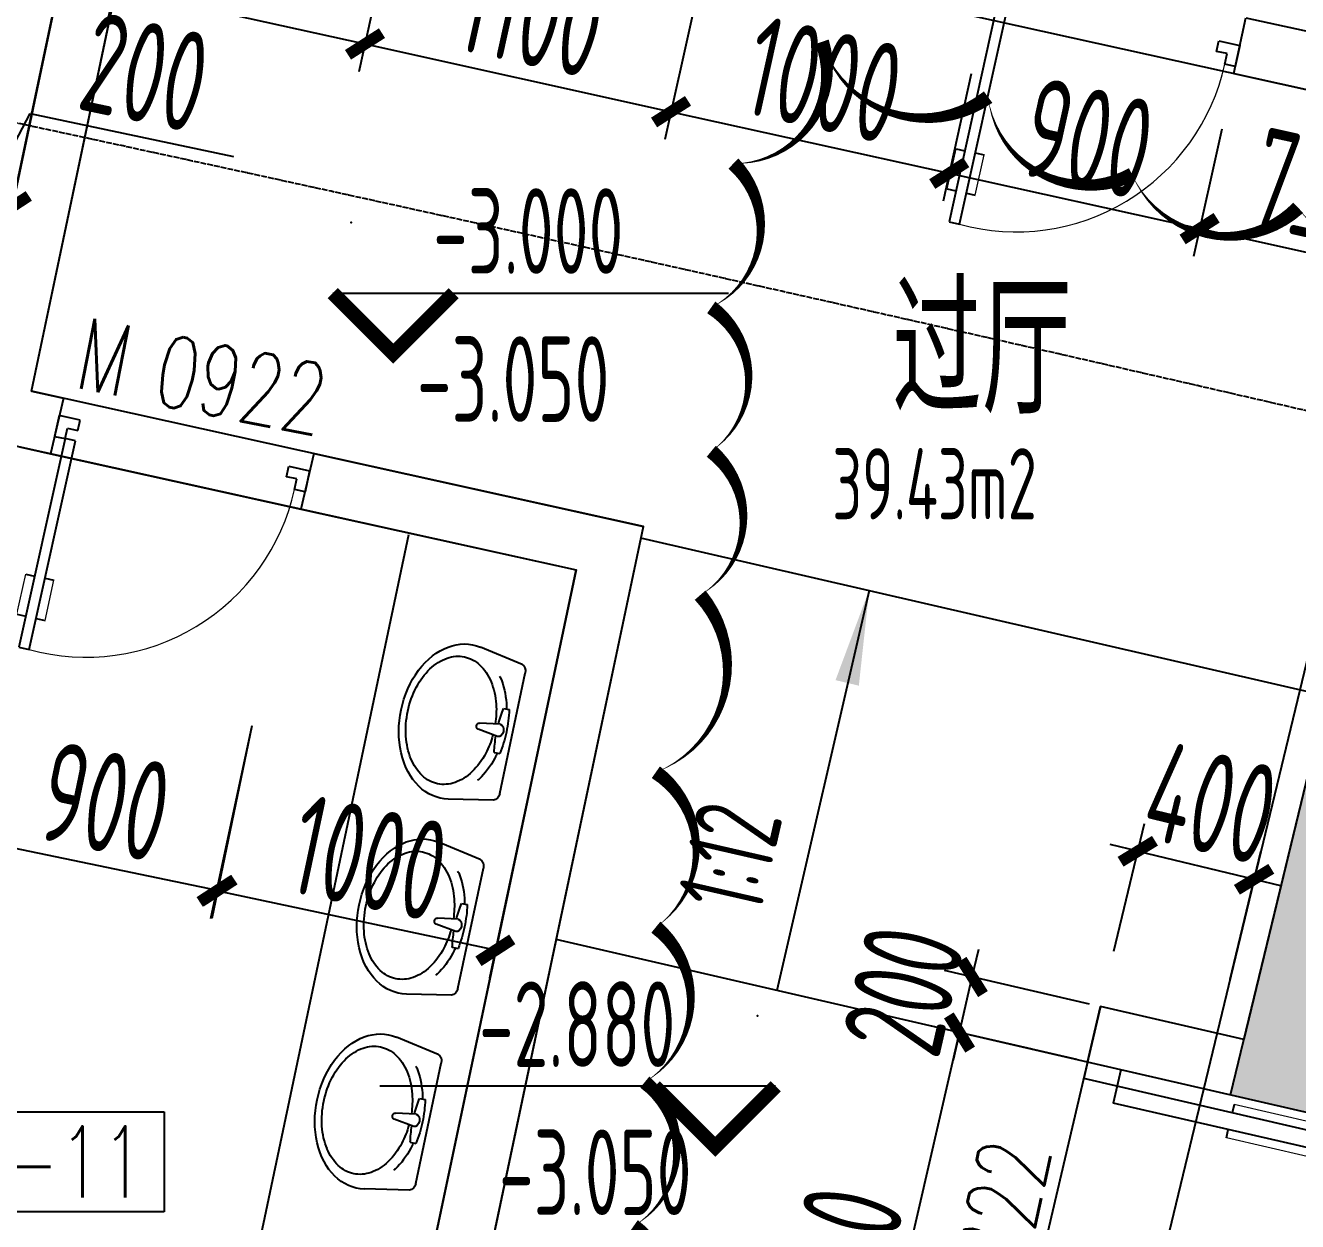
# Model space of a CAD drawing. Header units: millimetres. Extents: x 11639278 to 23698211, y -13072636 to -5537337.
# Drawn here: x 11786013 to 11790478, y -6324982 to -6320783 of the extents above; entities that cross this region are included whole.
import ezdxf
from ezdxf.enums import TextEntityAlignment as Align

# ---------------------------------------------------------------- set-up
doc = ezdxf.new("R2010")
doc.units = ezdxf.units.MM
doc.header["$LTSCALE"] = 10
doc.linetypes.add('A2-RI-F1$0$CENTER', pattern=[2, 1.25, -0.25, 0.25, -0.25])
doc.linetypes.add('A2-RI-F1$0$DOTE', pattern=[2.42, 2, -0.2, 0.02, -0.2])
for name, color, linetype in [('A2-RB-F1$0$A-DIMS-100', 1, 'Continuous'), ('A2-RD-F1（少）$0$A-1-1-X-toilel$0$A-FIXT', 55, 'Continuous'), ('A2-RI-F1$0$$0$A-SYMB', 4, 'Continuous'), ('A2-RI-F1$0$$0$AUDIT_D_120618114340-341', 1, 'Continuous'), ('A2-RI-F1$0$$1$A-SYMB-NUMB-T', 4, 'Continuous'), ('A2-RI-F1$0$$2$A-WALL', 7, 'Continuous'), ('A2-RI-F1$0$$3$A-SYMB', 4, 'Continuous'), ('A2-RI-F1$0$A-1-1-X-toilel$0$A-FIXT', 55, 'Continuous'), ('A2-RI-F1$0$A-DOOR', 32, 'Continuous'), ('A2-RI-F1$0$A-GRID', 1, 'A2-RI-F1$0$CENTER'), ('A2-RI-F1$0$A-HATH-GRAY', 8, 'Continuous'), ('A2-RI-F1$0$A-ROOF-EDGE', 2, 'Continuous'), ('A2-RI-F1$0$A-STRS', 50, 'Continuous'), ('A2-RI-F1$0$A-SYMB-AREA', 4, 'Continuous'), ('A2-RI-F1$0$A-SYMB-DOOR', 4, 'Continuous'), ('A2-RI-F1$0$A-SYMB-NAME', 4, 'Continuous'), ('A2-RI-F1$0$A-WALL', 7, 'Continuous'), ('A2-RI-F1$0$WINDOW_TEXT', 7, 'Continuous')]:
    doc.layers.add(name, color=color, linetype=linetype)
doc.layers.add('A2-RI-F1$0$A-X-AREA', color=6, linetype='Continuous', plot=False)
doc.styles.add('A2-RB-F1$0$XD2008', font='hzs.shx', dxfattribs={"width": 0.7, "bigfont": 'hztxt.shx'})
doc.styles.add('A2-RI-F1$0$$1$ECADI-TXT', font='simplex.shx', dxfattribs={"bigfont": 'hztxt.shx'})
doc.styles.add('A2-RI-F1$0$$5$XD2008', font='hzs.shx', dxfattribs={"width": 0.7, "bigfont": 'hztxt.shx'})
doc.styles.add('A2-RI-F1$0$ECADI', font='hzs.shx', dxfattribs={"width": 0.7, "bigfont": 'hztxt.shx'})
doc.styles.add('A2-RI-F1$0$ECADI-TXT', font='simplex.shx', dxfattribs={"bigfont": 'hztxt.shx'})
doc.styles.add('A2-RI-F1$0$SIMPLEX', font='simplex.shx', dxfattribs={"width": 0.7})
doc.dimstyles.new('A2-RB-F1$0$XD100$0', dxfattribs={"dimscale": 100, "dimtxt": 3.5, "dimasz": 1, "dimexe": 1, "dimexo": 2, "dimgap": 0.5, "dimtad": 1, "dimdec": 0, "dimdsep": 46, "dimtxsty": 'A2-RB-F1$0$XD2008', "dimblk1": 'A2-RB-F1$0$_ArchTick', "dimblk2": 'A2-RB-F1$0$_ArchTick', "dimsah": 1, "dimcen": 2.5, "dimclrt": 4, "dimaunit": 1, "dimadec": 0, "dimazin": 0, "dimtfac": 1, "dimtdec": 0, "dimtix": 1, "dimtmove": 1, "dimatfit": 3, "dimfxl": 0, "dimtolj": 1, "dimtzin": 0, "dimarcsym": 0})

# ---------------------------------------------------------------- blocks, each defined once
blk = doc.blocks.new('A2-RB-F1$0$_ArchTick')
at = {"color": 0, "linetype": 'ByBlock', "const_width": 0.4}
blk.add_lwpolyline([(-0.5, -0.5), (0.5, 0.5)], dxfattribs=at)
blk = doc.blocks.new('*D1423')
at = {"layer": 'A2-RB-F1$0$A-DIMS-100', "color": 0, "lineweight": -2, "transparency": 16777216}
for p, q in [((11789545.9, -6324376.8), (11789193.9, -6324295.7)), ((11788887.1, -6326072.2), (11789291.4, -6324318.1)), ((11789141.6, -6326130.9), (11788789.6, -6326049.7))]:
    blk.add_line(p, q, dxfattribs=at)
at = {"layer": 'Defpoints', "color": 0, "transparency": 16777216}
for p in [(11789291.4, -6324318.1), (11789740.8, -6324421.7), (11789336.5, -6326175.8)]:
    blk.add_point(p, dxfattribs=at)
at = {"layer": 'A2-RB-F1$0$A-DIMS-100', "color": 0, "lineweight": -2, "transparency": 16777216, "xscale": 100, "yscale": 100, "zscale": 100}
for p, rotation in [((11789291.4, -6324318.1), 77.01991600797717), ((11788887.1, -6326072.2), 257.0199160079772)]:
    blk.add_blockref('A2-RB-F1$0$_ArchTick', p, dxfattribs=dict(at, rotation=rotation))
at = {"layer": 'A2-RB-F1$0$A-DIMS-100', "color": 4, "transparency": 16777216, "insert": (11788870, -6325144.6), "char_height": 350, "attachment_point": 5, "rotation": 77.0199, "style": 'A2-RB-F1$0$XD2008'}
blk.add_mtext('\\A1;1800', dxfattribs=at)
blk = doc.blocks.new('*D847')
at = {"layer": 'A2-RB-F1$0$A-DIMS-100', "color": 0, "lineweight": -2, "transparency": 16777216}
for p, q in [((11789336.3, -6324123.2), (11789358.8, -6324025.8)), ((11789747.9, -6324218.1), (11789238.9, -6324100.8)), ((11789291.4, -6324318.1), (11789336.3, -6324123.2)), ((11789703, -6324413), (11789193.9, -6324295.7)), ((11789291.4, -6324318.1), (11789268.9, -6324415.6))]:
    blk.add_line(p, q, dxfattribs=at)
at = {"layer": 'Defpoints', "color": 0, "transparency": 16777216}
for p in [(11789336.3, -6324123.2), (11789942.8, -6324263), (11789897.9, -6324457.9)]:
    blk.add_point(p, dxfattribs=at)
at = {"layer": 'A2-RB-F1$0$A-DIMS-100', "color": 0, "lineweight": -2, "transparency": 16777216, "xscale": 100, "yscale": 100, "zscale": 100}
for p, rotation in [((11789336.3, -6324123.2), 257.0199327021207), ((11789291.4, -6324318.1), 77.01993270212067)]:
    blk.add_blockref('A2-RB-F1$0$_ArchTick', p, dxfattribs=dict(at, rotation=rotation))
at = {"layer": 'A2-RB-F1$0$A-DIMS-100', "color": 4, "transparency": 16777216, "insert": (11789094.6, -6324170.1), "char_height": 350, "attachment_point": 5, "rotation": 77.0199, "style": 'A2-RB-F1$0$XD2008'}
blk.add_mtext('\\A1;200', dxfattribs=at)
blk = doc.blocks.new('*D851')
at = {"layer": 'A2-RB-F1$0$A-DIMS-100', "color": 0, "lineweight": -2, "transparency": 16777216}
for p, q in [((11789832.6, -6324032.4), (11789940.5, -6323584.7)), ((11789917, -6323681.9), (11789819.8, -6323658.5)), ((11789917, -6323681.9), (11790325.3, -6323780.3)), ((11790240.8, -6324130.8), (11790348.7, -6323683.1)), ((11790325.3, -6323780.3), (11790422.5, -6323803.8))]:
    blk.add_line(p, q, dxfattribs=at)
at = {"layer": 'Defpoints', "color": 0, "transparency": 16777216}
for p in [(11790325.3, -6323780.3), (11789785.7, -6324226.8), (11790194, -6324325.2)]:
    blk.add_point(p, dxfattribs=at)
at = {"layer": 'A2-RB-F1$0$A-DIMS-100', "color": 0, "lineweight": -2, "transparency": 16777216, "xscale": 100, "yscale": 100, "zscale": 100}
for p, rotation in [((11789917, -6323681.9), 346.4486630935268), ((11790325.3, -6323780.3), 166.4486630935267)]:
    blk.add_blockref('A2-RB-F1$0$_ArchTick', p, dxfattribs=dict(at, rotation=rotation))
at = {"layer": 'A2-RB-F1$0$A-DIMS-100', "color": 4, "transparency": 16777216, "insert": (11790173.9, -6323512.4), "char_height": 350, "attachment_point": 5, "rotation": 346.4487, "style": 'A2-RB-F1$0$XD2008'}
blk.add_mtext('\\A1;400', dxfattribs=at)
blk = doc.blocks.new('*D744')
at = {"layer": 'A2-RB-F1$0$A-DIMS-100', "color": 0, "lineweight": -2, "transparency": 16777216}
for p, q in [((11785927, -6323057.7), (11785785.9, -6323734.3)), ((11786808.2, -6323241.5), (11786667.1, -6323918.1)), ((11786687.5, -6323820.2), (11785806.3, -6323636.4))]:
    blk.add_line(p, q, dxfattribs=at)
at = {"layer": 'Defpoints', "color": 0, "transparency": 16777216}
for p in [(11785967.8, -6322861.9), (11786849, -6323045.7), (11785806.3, -6323636.4)]:
    blk.add_point(p, dxfattribs=at)
at = {"layer": 'A2-RB-F1$0$A-DIMS-100', "color": 0, "lineweight": -2, "transparency": 16777216, "xscale": 100, "yscale": 100, "zscale": 100}
for p, rotation in [((11785806.3, -6323636.4), 168.2205638768212), ((11786687.5, -6323820.2), 348.2205638768212)]:
    blk.add_blockref('A2-RB-F1$0$_ArchTick', p, dxfattribs=dict(at, rotation=rotation))
at = {"layer": 'A2-RB-F1$0$A-DIMS-100', "color": 4, "transparency": 16777216, "insert": (11786292.9, -6323508), "char_height": 350, "attachment_point": 5, "rotation": 348.2206, "style": 'A2-RB-F1$0$XD2008'}
blk.add_mtext('\\A1;900', dxfattribs=at)
blk = doc.blocks.new('*D745')
at = {"layer": 'A2-RB-F1$0$A-DIMS-100', "color": 0, "lineweight": -2, "transparency": 16777216}
for p, q in [((11786807.4, -6323241.3), (11786663.1, -6323919)), ((11787785.8, -6323449.7), (11787641.5, -6324127.4)), ((11787662.4, -6324029.6), (11786683.9, -6323821.2))]:
    blk.add_line(p, q, dxfattribs=at)
at = {"layer": 'Defpoints', "color": 0, "transparency": 16777216}
for p in [(11786849, -6323045.7), (11787827.5, -6323254), (11786683.9, -6323821.2)]:
    blk.add_point(p, dxfattribs=at)
at = {"layer": 'A2-RB-F1$0$A-DIMS-100', "color": 0, "lineweight": -2, "transparency": 16777216, "xscale": 100, "yscale": 100, "zscale": 100}
for p, rotation in [((11786683.9, -6323821.2), 167.9802686807711), ((11787662.4, -6324029.6), 347.9802686807711)]:
    blk.add_blockref('A2-RB-F1$0$_ArchTick', p, dxfattribs=dict(at, rotation=rotation))
at = {"layer": 'A2-RB-F1$0$A-DIMS-100', "color": 4, "transparency": 16777216, "insert": (11787220, -6323705.3), "char_height": 350, "attachment_point": 5, "rotation": 347.9803, "style": 'A2-RB-F1$0$XD2008'}
blk.add_mtext('\\A1;1000', dxfattribs=at)
blk = doc.blocks.new('*D749')
at = {"layer": 'A2-RB-F1$0$A-DIMS-100', "color": 0, "lineweight": -2, "transparency": 16777216}
for p, q in [((11785867.9, -6321399.7), (11786029.6, -6321092.7)), ((11786029.6, -6321092.7), (11786743.9, -6321243.3)), ((11785684.6, -6321784.6), (11785790.8, -6321281.2)), ((11785880.3, -6321825.9), (11785986.4, -6321322.5)), ((11785770.1, -6321379.1), (11785965.8, -6321420.3))]:
    blk.add_line(p, q, dxfattribs=at)
at = {"layer": 'Defpoints', "color": 0, "transparency": 16777216}
for p in [(11785965.8, -6321420.3), (11785643.3, -6321980.3), (11785839, -6322021.6)]:
    blk.add_point(p, dxfattribs=at)
at = {"layer": 'A2-RB-F1$0$A-DIMS-100', "color": 0, "lineweight": -2, "transparency": 16777216, "xscale": 100, "yscale": 100, "zscale": 100}
for p, rotation in [((11785770.1, -6321379.1), 168.0934285198395), ((11785965.8, -6321420.3), 348.0934285198395)]:
    blk.add_blockref('A2-RB-F1$0$_ArchTick', p, dxfattribs=dict(at, rotation=rotation))
at = {"layer": 'A2-RB-F1$0$A-DIMS-100', "color": 4, "transparency": 16777216, "insert": (11786433.1, -6320947.8), "char_height": 350, "attachment_point": 5, "rotation": 348.0934, "style": 'A2-RB-F1$0$XD2008'}
blk.add_mtext('\\A1;200', dxfattribs=at)
blk = doc.blocks.new('*D750')
at = {"layer": 'A2-RB-F1$0$A-DIMS-100', "color": 0, "lineweight": -2, "transparency": 16777216}
for p, q in [((11789332.7, -6320952.7), (11789233.8, -6321399.7)), ((11790211.5, -6321147.1), (11790112.6, -6321594.1)), ((11789255.4, -6321302), (11790134.2, -6321496.5))]:
    blk.add_line(p, q, dxfattribs=at)
at = {"layer": 'Defpoints', "color": 0, "transparency": 16777216}
for p in [(11789375.9, -6320757.4), (11790254.7, -6320951.8), (11790134.2, -6321496.5)]:
    blk.add_point(p, dxfattribs=at)
at = {"layer": 'A2-RB-F1$0$A-DIMS-100', "color": 0, "lineweight": -2, "transparency": 16777216, "xscale": 100, "yscale": 100, "zscale": 100}
for p, rotation in [((11789255.4, -6321302), 167.5246565419245), ((11790134.2, -6321496.5), 347.5246565419245)]:
    blk.add_blockref('A2-RB-F1$0$_ArchTick', p, dxfattribs=dict(at, rotation=rotation))
at = {"layer": 'A2-RB-F1$0$A-DIMS-100', "color": 4, "transparency": 16777216, "insert": (11789743.4, -6321179.6), "char_height": 350, "attachment_point": 5, "rotation": 347.5247, "style": 'A2-RB-F1$0$XD2008'}
blk.add_mtext('\\A1;900', dxfattribs=at)
blk = doc.blocks.new('*D751')
at = {"layer": 'A2-RB-F1$0$A-DIMS-100', "color": 0, "lineweight": -2, "transparency": 16777216}
for p, q in [((11790211.5, -6321147.1), (11790112.6, -6321594.1)), ((11790925.8, -6321305.1), (11790826.9, -6321752.1)), ((11790134.2, -6321496.5), (11790848.5, -6321654.5))]:
    blk.add_line(p, q, dxfattribs=at)
at = {"layer": 'Defpoints', "color": 0, "transparency": 16777216}
for p in [(11790254.7, -6320951.8), (11790969, -6321109.8), (11790848.5, -6321654.5)]:
    blk.add_point(p, dxfattribs=at)
at = {"layer": 'A2-RB-F1$0$A-DIMS-100', "color": 0, "lineweight": -2, "transparency": 16777216, "xscale": 100, "yscale": 100, "zscale": 100}
for p, rotation in [((11790134.2, -6321496.5), 167.5246565419004), ((11790848.5, -6321654.5), 347.5246565419004)]:
    blk.add_blockref('A2-RB-F1$0$_ArchTick', p, dxfattribs=dict(at, rotation=rotation))
at = {"layer": 'A2-RB-F1$0$A-DIMS-100', "color": 4, "transparency": 16777216, "insert": (11790539.9, -6321355.8), "char_height": 350, "attachment_point": 5, "rotation": 347.5247, "style": 'A2-RB-F1$0$XD2008'}
blk.add_mtext('\\A1;732', dxfattribs=at)
blk = doc.blocks.new('*D752')
at = {"layer": 'A2-RB-F1$0$A-DIMS-100', "color": 0, "lineweight": -2, "transparency": 16777216}
for p, q in [((11788356.3, -6320736.6), (11788257.4, -6321183.7)), ((11789332.7, -6320952.7), (11789233.8, -6321399.7)), ((11788279, -6321086), (11789255.4, -6321302))]:
    blk.add_line(p, q, dxfattribs=at)
at = {"layer": 'Defpoints', "color": 0, "transparency": 16777216}
for p in [(11788399.5, -6320541.4), (11789375.9, -6320757.4), (11789255.4, -6321302)]:
    blk.add_point(p, dxfattribs=at)
at = {"layer": 'A2-RB-F1$0$A-DIMS-100', "color": 0, "lineweight": -2, "transparency": 16777216, "xscale": 100, "yscale": 100, "zscale": 100}
for p, rotation in [((11788279, -6321086), 167.524656541905), ((11789255.4, -6321302), 347.524656541905)]:
    blk.add_blockref('A2-RB-F1$0$_ArchTick', p, dxfattribs=dict(at, rotation=rotation))
at = {"layer": 'A2-RB-F1$0$A-DIMS-100', "color": 4, "transparency": 16777216, "insert": (11788815.8, -6320974.3), "char_height": 350, "attachment_point": 5, "rotation": 347.5247, "style": 'A2-RB-F1$0$XD2008'}
blk.add_mtext('\\A1;1000', dxfattribs=at)
blk = doc.blocks.new('*D753')
at = {"layer": 'A2-RB-F1$0$A-DIMS-100', "color": 0, "lineweight": -2, "transparency": 16777216}
for p, q in [((11787282.2, -6320499), (11787183.3, -6320946)), ((11788356.3, -6320736.6), (11788257.4, -6321183.7)), ((11787204.9, -6320848.4), (11788279, -6321086))]:
    blk.add_line(p, q, dxfattribs=at)
at = {"layer": 'Defpoints', "color": 0, "transparency": 16777216}
for p in [(11787325.4, -6320303.7), (11788399.5, -6320541.4), (11788279, -6321086)]:
    blk.add_point(p, dxfattribs=at)
at = {"layer": 'A2-RB-F1$0$A-DIMS-100', "color": 0, "lineweight": -2, "transparency": 16777216, "xscale": 100, "yscale": 100, "zscale": 100}
for p, rotation in [((11787204.9, -6320848.4), 167.524656541926), ((11788279, -6321086), 347.524656541926)]:
    blk.add_blockref('A2-RB-F1$0$_ArchTick', p, dxfattribs=dict(at, rotation=rotation))
at = {"layer": 'A2-RB-F1$0$A-DIMS-100', "color": 4, "transparency": 16777216, "insert": (11787790.5, -6320747.5), "char_height": 350, "attachment_point": 5, "rotation": 347.5247, "style": 'A2-RB-F1$0$XD2008'}
blk.add_mtext('\\A1;1100', dxfattribs=at)
blk = doc.blocks.new('*D754')
at = {"layer": 'A2-RB-F1$0$A-DIMS-100', "color": 0, "lineweight": -2, "transparency": 16777216}
for p, q in [((11786403.4, -6320304.6), (11786304.5, -6320751.6)), ((11787282.2, -6320499), (11787183.3, -6320946)), ((11786326.1, -6320654), (11787204.9, -6320848.4))]:
    blk.add_line(p, q, dxfattribs=at)
at = {"layer": 'Defpoints', "color": 0, "transparency": 16777216}
for p in [(11786446.6, -6320109.3), (11787325.4, -6320303.7), (11787204.9, -6320848.4)]:
    blk.add_point(p, dxfattribs=at)
at = {"layer": 'A2-RB-F1$0$A-DIMS-100', "color": 0, "lineweight": -2, "transparency": 16777216, "xscale": 100, "yscale": 100, "zscale": 100}
for p, rotation in [((11786326.1, -6320654), 167.5246565419612), ((11787204.9, -6320848.4), 347.5246565419612)]:
    blk.add_blockref('A2-RB-F1$0$_ArchTick', p, dxfattribs=dict(at, rotation=rotation))
at = {"layer": 'A2-RB-F1$0$A-DIMS-100', "color": 4, "transparency": 16777216, "insert": (11786814.1, -6320531.5), "char_height": 350, "attachment_point": 5, "rotation": 347.5247, "style": 'A2-RB-F1$0$XD2008'}
blk.add_mtext('\\A1;900', dxfattribs=at)
blk = doc.blocks.new('A2-RI-F1$0$$0$ECADI-TAG-HGHT（国标）')
at = {"color": 1}
blk.add_line((-2.121, 2.121), (11.768, 2.121), dxfattribs=at)
at = {"color": 1, "const_width": 0.5}
blk.add_lwpolyline([(-2.121, 2.121), (0, 0), (2.121, 2.121)], dxfattribs=at)
at = {"color": 1}
blk.add_point((-1.481, 4.6), dxfattribs=at)
at = {"style": 'A2-RI-F1$0$$5$XD2008', "width": 0.7}
blk.add_attdef('FL', text='', height=3, dxfattribs=at).set_placement((-2.689, 2.967), align=Align.RIGHT)
for tag, p in [('F.F.L.', (2.284, 2.967)), ('T.O.S.', (2.284, -1.104))]:
    blk.add_attdef(tag, p, '', height=3, dxfattribs=at)
blk = doc.blocks.new('A2-RI-F1$0$5erhfh')
at = {"layer": 'A2-RI-F1$0$A-SYMB-AREA', "style": 'A2-RI-F1$0$ECADI', "width": 0.7}
blk.add_attdef('340M2', text='', height=2.5, dxfattribs=at).set_placement((0, 1.25), align=Align.MIDDLE_LEFT)
at = {"layer": 'A2-RI-F1$0$A-SYMB-NAME', "style": 'A2-RI-F1$0$ECADI', "width": 0.7}
blk.add_attdef('CHINESENAME', (-12.292, 3.087), '', height=4.5, dxfattribs=at)
blk = doc.blocks.new('A2-RI-F1$0$$DorLib2D$00000011')
for p, q in [((-0.4667, 0.4709), (-0.4667, -0.0625)), ((-0.4667, 0.4709), (-0.4333, 0.4709)), ((-0.4333, 0.4709), (-0.4333, 0.0042)), ((0.4333, 0.4709), (0.4333, 0.0042)), ((0.4667, 0.4709), (0.4333, 0.4709)), ((0.4667, 0.4709), (0.4667, -0.0625)), ((-0.4833, 0.3962), (-0.4667, 0.3962)), ((-0.4167, 0.3962), (-0.4333, 0.3962)), ((0.4167, 0.3962), (0.4333, 0.3962)), ((0.4833, 0.3962), (0.4667, 0.3962)), ((-0.4833, 0.2346), (-0.4667, 0.2346)), ((-0.4167, 0.2346), (-0.4333, 0.2346)), ((0.4167, 0.2346), (0.4333, 0.2346)), ((0.4833, 0.2346), (0.4667, 0.2346)), ((-0.5, 0.0042), (-0.4333, 0.0042)), ((-0.5, 0.0042), (-0.5, -0.0625)), ((0.5, 0.0042), (0.4333, 0.0042)), ((0.5, 0.0042), (0.5, -0.0625)), ((-0.5, -0.0625), (-0.4667, -0.0625)), ((0.5, -0.0625), (0.4667, -0.0625))]:
    blk.add_line(p, q)
at = {"lineweight": 13}
for p, q in [((-0.4833, 0.3962), (-0.4833, 0.2346)), ((-0.4167, 0.3962), (-0.4167, 0.2346)), ((0.4167, 0.3962), (0.4167, 0.2346)), ((0.4833, 0.3962), (0.4833, 0.2346))]:
    blk.add_line(p, q, dxfattribs=at)
for centre, start, end in [((-0.4667, 0.0042), 0, 85.904), ((0.4667, 0.0042), 94.096, 180)]:
    blk.add_arc(centre, 0.4667, start, end, dxfattribs=at)
blk = doc.blocks.new('A2-RI-F1$0$door-doublewing')
at = {"layer": 'A2-RI-F1$0$A-DOOR', "color": 4, "xscale": -0.9999999999999998, "rotation": 180}
blk.add_blockref('A2-RI-F1$0$$DorLib2D$00000011', (0, -0.0291), dxfattribs=at)
at = {"layer": 'A2-RI-F1$0$WINDOW_TEXT', "style": 'A2-RI-F1$0$SIMPLEX', "flags": 9}
blk.add_attdef('A', text='', height=1, dxfattribs=at).set_placement((0, 1.5), align=Align.MIDDLE)
blk = doc.blocks.new('A2-RI-F1$0$645YRTH')
at = {"layer": 'A2-RI-F1$0$$1$A-SYMB-NUMB-T', "color": 1}
for p, q in [((0, -350), (0, 0)), ((0, 0), (1750, 0)), ((1750, 0), (1750, -350)), ((1750, -350), (0, -350))]:
    blk.add_line(p, q, dxfattribs=at)
at = {"layer": 'A2-RI-F1$0$$1$A-SYMB-NUMB-T', "style": 'A2-RI-F1$0$$1$ECADI-TXT', "width": 0.7}
blk.add_attdef('CODE', text='', height=250, dxfattribs=at).set_placement((750, -175), align=Align.MIDDLE_CENTER)
blk = doc.blocks.new('A2-RI-F1$0$door-1000')
for p, q in [((0.6493, 0.6471), (0.7083, 0.7059)), ((0.7083, 0.7059), (0.7083, 0.7059)), ((0.7083, 0.7059), (0.7672, 0.6469)), ((0.6787, 0.6175), (0.6493, 0.6471)), ((0.7082, 0.647), (0.6787, 0.6175)), ((0.7376, 0.6174), (0.7082, 0.647)), ((0.7672, 0.6469), (0.7376, 0.6174)), ((0.059, 0.0588), (0, 0)), ((0.0884, 0.0293), (0.059, 0.0588)), ((0, 0), (0.0588, -0.059)), ((0, 0), (0, 0)), ((0.0589, -0.0001), (0.0884, 0.0293)), ((0.0588, -0.059), (0.0883, -0.0296)), ((0.0883, -0.0296), (0.0589, -0.0001)), ((0.1179, -0.0002), (0.0883, -0.0296)), ((0.0883, -0.0296), (0.6766, -0.6199)), ((0.7061, -0.5905), (0.1179, -0.0002)), ((0.5051, -0.3888), (0.5301, -0.3639)), ((0.4506, -0.4431), (0.4756, -0.4182)), ((0.6183, -0.5024), (0.6432, -0.4775)), ((0.5638, -0.5566), (0.5888, -0.5318)), ((0.6766, -0.6199), (0.7061, -0.5905))]:
    blk.add_line(p, q)
at = {"lineweight": 13}
for p, q in [((0.6432, -0.4775), (0.5301, -0.3639)), ((0.5638, -0.5566), (0.4506, -0.4431))]:
    blk.add_line(p, q, dxfattribs=at)
blk.add_arc((0.1481, 0.0285), 0.8333, 312.035, 44.9727, dxfattribs=at)
blk = doc.blocks.new('A2-RI-F1$0$A-1-1-X-toilel$0$A-1-10-01~10(B1~wd)$0$A$C39426295')
at = {"layer": 'A2-RI-F1$0$A-1-1-X-toilel$0$A-FIXT'}
for p, q in [((29.2, 382.7, 4500), (0, 227, 4500)), ((488.5, 400, 4500), (56.5, 400, 4500)), ((193.7, 350.8, 4500), (193.7, 371.4, 4500)), ((351.2, 350.8, 4500), (351.2, 371.4, 4500)), ((515.7, 382.7, 4500), (544.9, 227, 4500)), ((250.5, 351.1, 4500), (261.5, 278.8, 4500)), ((294.5, 351.1, 4500), (283.5, 278.8, 4500))]:
    blk.add_line(p, q, dxfattribs=at)
at = {"layer": 'A2-RI-F1$0$A-1-1-X-toilel$0$A-FIXT', "extrusion": (0, 0, -1)}
for centre, major_axis, start_param, end_param in [((56.5, 380, 4500), (27.5, 0), 3.277215, 4.712389), ((272.5, 171.9, 4500), (272.7, 0), 4.341951, 4.419347), ((272.5, 125.2, 4500), (347.6, 0), 4.483782, 4.712389), ((272.5, 351.1, 4500), (22, 0), 3.141593, 6.283185), ((272.5, 125.2, 4500), (347.6, 0), -1.570796, -1.342189), ((272.5, 171.9, 4500), (272.7, 0), -1.277754, -1.200359), ((488.5, 380, 4500), (27.5, 0), 4.712389, 6.147563), ((414.3, 151.7, 4500), (396.8, 0), 3.737677, 3.75941), ((267, 182.2, 4500), (257.5, 0), 3.959185, 4.341951), ((267, 168.5, 4500), (227.2, 0), 3.959185, 4.341951), ((272.5, 158.2, 4500), (242.4, 0), 4.341951, 4.629594), ((272.5, 597, 4500), (347.6, 0), 1.631074, 1.799403), ((272.5, 158.2, 4500), (242.4, 0), -1.488001, -1.200359), ((272.5, 597, 4500), (347.6, 0), 1.342189, 1.510519), ((278, 168.5, 4500), (227.2, 0), -1.200359, -0.817592), ((278, 182.2, 4500), (257.5, 0), -1.200359, -0.817592), ((130.6, 151.7, 4500), (396.8, 0), -0.617817, -0.596084), ((258.5, 175, 4500), (214.8, 0), 3.55759, 3.959185), ((272.5, 278.8, 4500), (11, 0), -0.000069, 3.141524), ((286.5, 175, 4500), (214.8, 0), -0.817592, -0.415998), ((272.5, 200, 4500), (275, 0), -0.135622, 3.277215), ((245.3, 179.3, 4500), (200.4, 0), 3.141593, 3.55759), ((299.7, 179.3, 4500), (200.4, 0), -0.415998, 0), ((245.3, 179.3, 4500), (200.4, 0), 2.725595, 3.141593), ((299.7, 179.3, 4500), (200.4, 0), 0, 0.415998), ((258.5, 183.5, 4500), (214.8, 0), 2.324001, 2.725595), ((286.5, 183.5, 4500), (214.8, 0), 0.415998, 0.817592), ((267, 190.1, 4500), (227.2, 0), 1.941234, 2.324001), ((278, 190.1, 4500), (227.2, 0), 0.817592, 1.200359), ((272.5, 200.4, 4500), (242.4, 0), 1.570796, 1.941234), ((272.5, 200.4, 4500), (242.4, 0), 1.200359, 1.570796)]:
    blk.add_ellipse(centre, major_axis=major_axis, ratio=0.727273, start_param=start_param, end_param=end_param, dxfattribs=at)
blk = doc.blocks.new('A2-RI-F1$0$ECADI-TAG-DOOR')
blk = doc.blocks.new('A2-RI-F1')
at = {"layer": 'A2-RI-F1$0$A-HATH-GRAY', "ltscale": 3}
h = blk.add_hatch(color=256, dxfattribs=at)
h.paths.add_polyline_path([(11790116.1, -6326355.4), (11789336.5, -6326175.7), (11789104, -6327140.2), (11789881.8, -6327327.6)], flags=17)
h.paths.add_polyline_path([(11784982.1, -6317845.9), (11785569.2, -6317969.7), (11785693, -6317382.6), (11785105.9, -6317258.8)])
h.paths.add_polyline_path([(11783331.6, -6325673.8), (11783918.7, -6325797.6), (11784042.5, -6325210.5), (11783455.4, -6325086.7)], flags=17)
h.paths.add_polyline_path([(11787539, -6310566.1), (11786168.8, -6310278.7), (11785797.4, -6312040), (11787167.6, -6312327.3)])
h.paths.add_polyline_path([(11778410.6, -6308757.4), (11777032.7, -6308509.6), (11776712.1, -6310280.8), (11778090, -6310528.7)])
h.paths.add_polyline_path([(11790242.4, -6324537.3), (11791465.1, -6319482.9), (11790976.8, -6319370.3), (11791211.1, -6318398.1), (11791992.6, -6318578.3), (11790534.7, -6324604.7)])
edge = h.paths.add_edge_path()
edge.add_arc((11715428.7, -6654719.3), 328248, 79.92266, 81.006748, ccw=False)
edge.add_line((11772864.6, -6331535.4), (11773061.2, -6330451.8))
edge.add_line((11773061.2, -6330451.8), (11774438.4, -6330701.1))
edge.add_line((11774438.4, -6330701.1), (11774242.2, -6331784.8))
edge.add_arc((11720000.7, -6627501.2), 300649.9, 78.227483, 79.606099, ccw=False)
edge.add_line((11781341.2, -6333175.4), (11781568.3, -6332098.4))
edge.add_line((11781568.3, -6332098.4), (11782938.3, -6332386.6))
edge.add_line((11782938.3, -6332386.6), (11782711.1, -6333464.2))
edge.add_arc((11720000.7, -6627501.2), 300649.9, 77.058508, 77.96068, ccw=False)
edge.add_line((11787333, -6334488.1), (11787450.2, -6334001.9))
edge.add_line((11787450.2, -6334001.9), (11788229.8, -6334181.6))
edge.add_line((11788229.8, -6334181.6), (11788112.6, -6334667.8))
edge.add_line((11788112.6, -6334667.8), (11791758.2, -6335546.5))
edge.add_line((11791758.2, -6335546.5), (11791875.3, -6335060.4))
edge.add_line((11791875.3, -6335060.4), (11792167.7, -6335127.8))
edge.add_line((11792167.7, -6335127.8), (11793115.1, -6331197))
edge.add_line((11793115.1, -6331197), (11789518.1, -6330330))
edge.add_line((11789518.1, -6330330), (11789588.4, -6330038.4))
edge.add_line((11789588.4, -6330038.4), (11792893.8, -6330835))
edge.add_line((11792893.8, -6330835), (11793527.3, -6328206.6))
edge.add_line((11793527.3, -6328206.6), (11790222, -6327409.9))
edge.add_line((11790222, -6327409.9), (11790291.8, -6327117.9))
edge.add_line((11790291.8, -6327117.9), (11793598.8, -6327909))
edge.add_line((11793598.8, -6327909), (11793761.6, -6327234.3))
edge.add_line((11793761.6, -6327234.3), (11794248.9, -6327346.7))
edge.add_line((11794248.9, -6327346.7), (11795889.1, -6320541.5))
edge.add_line((11795889.1, -6320541.5), (11795401.9, -6320429.1))
edge.add_line((11795401.9, -6320429.1), (11795636.3, -6319457))
edge.add_line((11795636.3, -6319457), (11796415.8, -6319636.6))
edge.add_line((11796415.8, -6319636.6), (11794305.1, -6328393.8))
edge.add_line((11794305.1, -6328393.8), (11793818.9, -6328277.1))
edge.add_line((11793818.9, -6328277.1), (11793208.8, -6330808.1))
edge.add_line((11793208.8, -6330808.1), (11793694.9, -6330925.3))
edge.add_line((11793694.9, -6330925.3), (11792418.7, -6336220))
edge.add_arc((11720132.3, -6626770.2), 299407.2, 76.028942, 81.04324)
edge.add_line((11766746.8, -6331013.8), (11766739.8, -6330506.7))
at = {"layer": 'A2-RI-F1$0$$0$AUDIT_D_120618114340-341'}
blk.add_line((11788973.9, -6322767.1), (11788650.4, -6324170.3), dxfattribs=at)
at = {"layer": 'A2-RI-F1$0$$0$AUDIT_D_120618114340-341', "extrusion": (0, 0, -1)}
blk.add_solid([(-11788856.3, -6323081.3), (-11788938.1, -6323100.7), (-11788974.8, -6322763.3)], dxfattribs=at)
at = {"layer": 'A2-RI-F1$0$$2$A-WALL'}
for p, q in [((11786033.9, -6322066.7), (11786146.3, -6322091.5)), ((11785992.5, -6322262.4), (11786101.2, -6322286.4)), ((11787025.1, -6322286), (11788182.1, -6322541.7)), ((11786979.9, -6322480.8), (11787945.5, -6322694.3))]:
    blk.add_line(p, q, dxfattribs=at)
at = {"layer": 'A2-RI-F1$0$A-GRID', "linetype": 'A2-RI-F1$0$DOTE', "ltscale": 3000}
blk.add_line((11793700.9, -6309775.3), (11787757.9, -6334432.1), dxfattribs=at)
at = {"layer": 'A2-RI-F1$0$A-GRID', "linetype": 'A2-RI-F1$0$DOTE'}
for radius, end in [(313400, 81.421482), (308700, 81.422039)]:
    blk.add_arc((11720000.6, -6627501.3), radius, 75.589285, end, dxfattribs=at)
at = {"layer": 'A2-RI-F1$0$A-ROOF-EDGE'}
for p, q in [((11790581, -6323137.6), (11788173.5, -6322582.7)), ((11789740.8, -6324421.7), (11787876.3, -6323991.9))]:
    blk.add_line(p, q, dxfattribs=at)
at = {"layer": 'A2-RI-F1$0$A-STRS'}
blk.add_line((11786101.2, -6322286.4), (11786979.9, -6322480.8), dxfattribs=at)
at = {"layer": 'A2-RI-F1$0$A-WALL'}
for p, q in [((11790242.4, -6324537.3), (11791465.1, -6319482.9)), ((11785838.6, -6322023.5), (11786292.6, -6319870.4)), ((11786033.9, -6322066.7), (11786487.9, -6319913.6)), ((11790254.7, -6320951.8), (11790296, -6320756.1)), ((11790296, -6320756.1), (11791122, -6320938.9)), ((11790254.7, -6320951.8), (11791075, -6321133.3)), ((11786146.3, -6322091.5), (11786101.2, -6322286.4)), ((11787025.1, -6322286), (11786979.9, -6322480.8)), ((11786446.2, -6330774.5), (11788182.1, -6322541.7)), ((11787417.9, -6325196.5), (11787945.5, -6322694.3)), ((11789740.8, -6324421.7), (11789785.7, -6324226.8)), ((11790289.4, -6324342.9), (11789785.7, -6324226.8)), ((11790534.7, -6324604.7), (11789740.8, -6324421.7))]:
    blk.add_line(p, q, dxfattribs=at)
at = {"layer": 'A2-RI-F1$0$A-X-AREA'}
for points in [[(11785797, -6314950.6), (11791139.9, -6316132.7), (11790625.2, -6318268.5), (11788956.6, -6317899.3), (11788440.7, -6320345.6), (11786390.2, -6319892), (11786493.4, -6319402.7), (11786395.7, -6319381.1), (11785838.6, -6322023.5), (11784373.9, -6321699.6), (11785177.8, -6317887.2), (11785569.2, -6317969.7), (11785693, -6317382.6), (11785301.6, -6317300.1)], [(11785040.8, -6333970.7), (11785819.6, -6330642.6), (11786446.2, -6330774.5), (11788182.1, -6322541.7), (11786033.9, -6322066.7), (11786446.6, -6320109.3), (11791066.3, -6321131.4), (11790289.4, -6324342.9), (11789785.7, -6324226.8), (11789104, -6327140.2), (11790222, -6327409.6), (11789588.4, -6330038.4), (11789053.7, -6329909.5), (11788034.9, -6334136.7), (11787450.2, -6334001.9), (11787333, -6334488.1)], [(11784332.6, -6321895.3), (11787945.5, -6322694.3), (11786291.7, -6330537.6), (11782670.8, -6329775.6), (11783527.1, -6325715), (11783917.3, -6325798.9), (11784042.5, -6325210.5), (11783652.7, -6325128.3)]]:
    blk.add_lwpolyline(points, close=True, dxfattribs=at)
at = {"layer": 'Defpoints'}
blk.add_lwpolyline([(11788148, -6325502.1, 0, 50, 0.520567), (11788148, -6324997.2, 0, 50, 0.520567), (11788148, -6324997.2, 0, 50, 0.520567), (11788186.8, -6324492.2, 0, 50, 0.520567), (11788186.8, -6324492.2, 0, 50, 0.520567), (11788225.7, -6323948.4, 0, 50, 0.520567), (11788225.7, -6323948.4, 0, 50, 0.520567), (11788225.7, -6323404.5, 0, 50, 0.520567), (11788225.7, -6323404.5, 0, 50, 0.520567), (11788381.2, -6322783, 0, 50, 0.520567), (11788381.2, -6322783, 0, 50, 0.520567), (11788420.1, -6322278, 0, 50, 0.520567), (11788420.1, -6322278, 0, 50, 0.520567), (11788420.1, -6321773, 0, 50, 0.520567), (11788420.1, -6321773, 0, 50, 0.520567), (11788497.8, -6321268.1, 0, 50, 0.520567), (11788497.8, -6321268.1, 0, 50, 0.520567), (11788808.8, -6320840.8, 0, 50, 0.520567), (11788808.8, -6320840.8, 0, 50, 0.520567), (11789391.8, -6321035, 0, 50, 0.520567), (11789391.8, -6321035, 0, 50, 0.520567), (11789897.1, -6321306.9, 0, 50, 0.520567), (11789897.1, -6321306.9, 0, 50, 0.520567), (11790480.1, -6321423.4, 0, 50, 0.520567), (11790480.1, -6321423.4, 0, 50, 0.520567), (11791024.3, -6321423.4, 0, 50, 0.520567)], format="xyseb", dxfattribs=at)
ref = blk.add_blockref('A2-RI-F1$0$5erhfh', (11790284.3, -6322455.8), dxfattribs=dict(xscale=100, yscale=100, zscale=100))
ref.add_attrib('340M2', '39.43m2', (11788844.9, -6322517.2), dxfattribs={"layer": 'A2-RI-F1$0$A-SYMB-AREA', "height": 250, "style": 'A2-RI-F1$0$ECADI', "width": 0.7})
ref.add_attrib('CHINESENAME', '过厅', (11789055.1, -6322147.1), dxfattribs={"layer": 'A2-RI-F1$0$A-SYMB-NAME', "height": 450, "style": 'A2-RI-F1$0$ECADI', "width": 0.7})
ref = blk.add_blockref('A2-RI-F1$0$5erhfh', (11789052.7, -6323467.9), dxfattribs=dict(xscale=99.9999999997965, yscale=99.9999999997965, zscale=99.9999999997965, rotation=77.09624936736144))
ref.add_attrib('CHINESENAME', '1:12', (11788591.8, -6323911.3), dxfattribs={"layer": 'A2-RI-F1$0$A-SYMB-NAME', "height": 300, "rotation": 77.0962, "style": 'A2-RI-F1$0$ECADI', "width": 0.7})
at = {"layer": 'A2-RI-F1$0$$0$A-SYMB'}
ref = blk.add_blockref('A2-RI-F1$0$$0$ECADI-TAG-HGHT（国标）', (11787304, -6321935), dxfattribs=dict(at, xscale=99.99999999938882, yscale=99.99999999938882, zscale=99.99999999938882))
ref.add_attrib('F.F.L.', '-3.000', (11787443.9, -6321655), dxfattribs={"layer": '0', "height": 300, "style": 'A2-RI-F1$0$$5$XD2008', "width": 0.7})
ref.add_attrib('T.O.S.', '-3.050', (11787387, -6322174.7), dxfattribs={"layer": '0', "height": 300, "style": 'A2-RI-F1$0$$5$XD2008', "width": 0.7})
ref = blk.add_blockref('A2-RI-F1$0$$0$ECADI-TAG-HGHT（国标）', (11788434, -6324719), dxfattribs=dict(at, xscale=-99.99999999938882, yscale=99.99999999938882, zscale=99.99999999938882))
ref.add_attrib('F.F.L.', '-2.880', dxfattribs={"layer": '0', "height": 300, "style": 'A2-RI-F1$0$$5$XD2008', "width": 0.7}).set_placement((11788294.1, -6324439), align=Align.RIGHT)
ref.add_attrib('T.O.S.', '-3.050', dxfattribs={"layer": '0', "height": 300, "style": 'A2-RI-F1$0$$5$XD2008', "width": 0.7}).set_placement((11788351, -6324958.7), align=Align.RIGHT)
at = {"layer": 'A2-RI-F1$0$$3$A-SYMB'}
ref = blk.add_blockref('A2-RI-F1$0$645YRTH', (11784750.5, -6324597), dxfattribs=at)
ref.add_attrib('CODE', 'A2-W-1F-11', dxfattribs={"layer": 'A2-RI-F1$0$$1$A-SYMB-NUMB-T', "height": 250, "style": 'A2-RI-F1$0$$1$ECADI-TXT', "width": 0.7}).set_placement((11785613.2, -6324772), align=Align.MIDDLE_CENTER)
at = {"layer": 'A2-RI-F1$0$A-1-1-X-toilel$0$A-FIXT', "rotation": 258.0710516476682}
for p in [(11787387.8, -6322918.6, -4500), (11787240.6, -6323603, -4500), (11787093.1, -6324287.3, -4500)]:
    blk.add_blockref('A2-RI-F1$0$A-1-1-X-toilel$0$A-1-10-01~10(B1~wd)$0$A$C39426295', p, dxfattribs=at)
at = {"layer": 'A2-RI-F1$0$A-DOOR'}
for name, p, xscale, yscale, zscale, rotation in [('A2-RI-F1$0$door-1000', (11789396.5, -6320659.5), 899.9999997221295, 899.9999997221295, 899.9999997221295, 302.6236495948197), ('A2-RI-F1$0$door-1000', (11786131.8, -6322152.4), 899.9999997220233, 899.9999997220233, 899.9999997220233, 302.6236494687003), ('A2-RI-F1$0$door-doublewing', (11789597.1, -6325312.2), -1799.999999998866, 1800.000000004293, 1800, 77.01993270181947)]:
    blk.add_blockref(name, p, dxfattribs=dict(at, xscale=xscale, yscale=yscale, zscale=zscale, rotation=rotation))
at = {"layer": 'A2-RI-F1$0$A-SYMB-DOOR'}
ref = blk.add_blockref('A2-RI-F1$0$ECADI-TAG-DOOR', (11786443.1, -6322846.4, -333.3), dxfattribs=dict(at, xscale=100.0000000022357, yscale=100.0000000022357, zscale=100.0000000022357, rotation=349.0091345154107))
ref.add_attrib('门窗主编号1', 'M', dxfattribs={"height": 250, "rotation": 349.0091, "style": 'A2-RI-F1$0$ECADI-TXT', "width": 0.7}).set_placement((11786356.2, -6322087.5, -333.3), align=Align.RIGHT)
ref.add_attrib('门窗主编号2', '0922', (11786452.5, -6322110.5), dxfattribs={"height": 250, "rotation": 349.0091, "style": 'A2-RI-F1$0$ECADI-TXT', "width": 0.7})
ref = blk.add_blockref('A2-RI-F1$0$ECADI-TAG-DOOR', (11790222.7, -6325343.4), dxfattribs=dict(at, xscale=100.0000000022357, yscale=100.0000000022357, zscale=100.0000000022357, rotation=77.68166240593806))
ref.add_attrib('门窗主编号1', 'FM乙', dxfattribs={"height": 250, "rotation": 77.6817, "style": 'A2-RI-F1$0$ECADI-TXT', "width": 0.7}).set_placement((11789461.9, -6325412.7), align=Align.RIGHT)
ref.add_attrib('门窗主编号2', '1822', (11789487.2, -6325316.9, 333.3), dxfattribs={"height": 250, "rotation": 77.6817, "style": 'A2-RI-F1$0$ECADI-TXT', "width": 0.7})
blk = doc.blocks.new('A2-RD-F1（少）')
at = {"layer": 'A2-RD-F1（少）$0$A-1-1-X-toilel$0$A-FIXT'}
blk.add_line((11786830.8, -6325072.7), (11787358.4, -6322570.5), dxfattribs=at)
blk = doc.blocks.new('A2-RB-F1')
at = {"layer": 'A2-RB-F1$0$A-DIMS-100'}
for p1, p2, distance, picture, middle in [((11786446.6, -6320109.3), (11787325.4, -6320303.7), -557.8, '*D754', (11786814.1, -6320531.5)), ((11787325.4, -6320303.7), (11788399.5, -6320541.4), -557.8, '*D753', (11787790.5, -6320747.5)), ((11788399.5, -6320541.4), (11789375.9, -6320757.4), -557.8, '*D752', (11788815.8, -6320974.3)), ((11789375.9, -6320757.4), (11790254.7, -6320951.8), -557.8, '*D750', (11789743.4, -6321179.6)), ((11790254.7, -6320951.8), (11790969, -6321109.8), -557.8, '*D751', (11790539.9, -6321355.8)), ((11786849, -6323045.7), (11785967.8, -6322861.9), 791.1, '*D744', (11786292.9, -6323508)), ((11787827.5, -6323254), (11786849, -6323045.7), 792.9, '*D745', (11787220, -6323705.3)), ((11789897.9, -6324457.9), (11789942.8, -6324263), 622.4, '*D847', (11789094.6, -6324170.1)), ((11789336.5, -6326175.8), (11789740.8, -6324421.7), 461.2, '*D1423', (11788870, -6325144.6))]:
    dim = blk.add_aligned_dim(p1=p1, p2=p2, distance=distance, dimstyle='A2-RB-F1$0$XD100$0', dxfattribs=at)
    dim.commit()
    dim.dimension.update_dxf_attribs({"geometry": picture, "text_midpoint": middle})
dim = blk.add_linear_dim(base=(11785965.8, -6321420.3), p1=(11785643.3, -6321980.3), p2=(11785839, -6322021.6), angle=348.0934, dimstyle='A2-RB-F1$0$XD100$0', dxfattribs=at)
dim.commit()
dim.dimension.update_dxf_attribs({"geometry": '*D749', "text_midpoint": (11786078.5, -6321103), "dimtype": 129})
dim = blk.add_aligned_dim(p1=(11789785.7, -6324226.8), p2=(11790194, -6324325.2), distance=560.5, text='400', dimstyle='A2-RB-F1$0$XD100$0', dxfattribs=at)
dim.commit()
dim.dimension.update_dxf_attribs({"geometry": '*D851', "text_midpoint": (11790173.9, -6323512.4)})

msp = doc.modelspace()

# ---------------------------------------------------------------- block references
for name in ['A2-RI-F1', 'A2-RB-F1', 'A2-RD-F1（少）']:
    msp.add_blockref(name, (0, 0))

doc.saveas('drawing.dxf')
